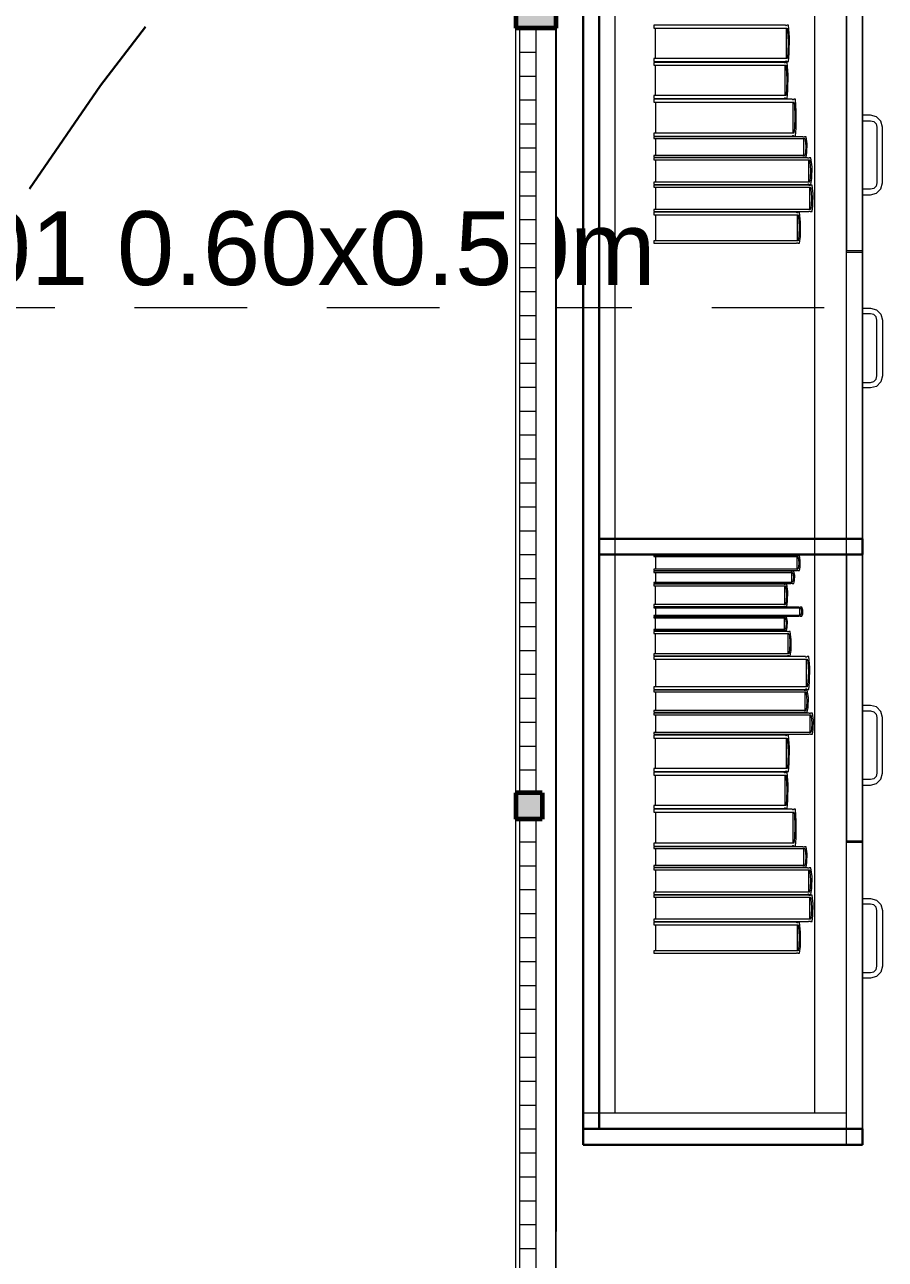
# Model space of a CAD drawing. Header units: inches. Extents: x -19 to 5698, y -728 to 92.
# Drawn here: x 302.379 to 303.458, y 15.707 to 17.254 of the extents above; entities that cross this region are included whole.
import ezdxf

# ---------------------------------------------------------------- set-up
doc = ezdxf.new("R2010")
doc.units = ezdxf.units.IN
doc.header["$MEASUREMENT"] = 0
doc.set_wipeout_variables(frame=1)
for name, pattern in [('HIDDEN', [0.375, 0.25, -0.125]), ('Hidden Line', [0.195611, 0.141111, -0.0545]), ('Wipeout_Contour', [1, 0, -1])]:
    doc.linetypes.add(name, pattern=pattern)
doc.layers.add('00 conduct tomacorr', color=120, linetype='HIDDEN', lineweight=30)
for name, color, linetype in [('02 _ ARQ _ ZON _ Espacio.3D', 7, 'Continuous'), ('08 _ STR _ EXT _ 09 Vigas', 251, 'Continuous'), ('Acabado - Muros', 7, 'Continuous'), ('Interior - Mobiliario', 7, 'Continuous'), ('Notas - Etiquetas', 7, 'Continuous')]:
    doc.layers.add(name, color=color, linetype=linetype)
doc.styles.add('Estilo_Generado_4', font='swisse.ttf')
pattern_1 = [(0, (277.50006, 1e-08), (0, 0.03), [])]

msp = doc.modelspace()

# ---------------------------------------------------------------- linework, layer by layer
at = {"layer": '02 _ ARQ _ ZON _ Espacio.3D', "color": 254, "linetype": 'Continuous', "lineweight": 0, "flags": 128}
msp.add_lwpolyline([(285.82, 11.584, 1.006545), (290.9535, 6.4505), (297.3949, 6.4505), (297.3958, 7.7), (297.6258, 7.7), (297.6258, 6.4505), (302.4195, 6.4505), (302.4195, 7.7), (302.995, 7.7), (302.995, 17.35), (301.67, 17.35), (301.67, 16.9001), (301.07, 16.9), (301.07, 16.2999), (300.57, 16.2998), (300.5701, 17.35), (297.5201, 17.35), (297.5201, 26.5963), (285.82, 26.5963), (285.82, 22.7663), (287.07, 22.7663), (287.07, 22.4977), (285.82, 22.4977)], format="xyb", close=True, dxfattribs=at)
msp.add_lwpolyline([(308.07, 16.5), (307.57, 16.5), (307.57, 17.35), (303.045, 17.35), (303.044, 7.7), (306.9526, 7.7), (306.9514, 7.3505), (307.57, 7.3505), (307.57, 8.1), (308.07, 8.1)], dxfattribs=at)
at = {"layer": 'Interior - Mobiliario', "color": 175, "linetype": 'Continuous', "lineweight": 13}
for p, q in [((303.099, 17.33), (303.099, 15.87)), ((303.409, 15.87), (303.409, 17.33)), ((303.409, 17.33), (303.409, 16.971)), ((303.429, 17.33), (303.429, 16.971)), ((303.3324, 17.2539), (303.1676, 17.2539)), ((303.1676, 17.2539), (303.1676, 17.2502)), ((303.1676, 17.2502), (303.3344, 17.2502)), ((303.1693, 17.2502), (303.1693, 17.2118)), ((303.3325, 17.2537), (303.3324, 17.2539)), ((303.3327, 17.2534), (303.3325, 17.2537)), ((303.333, 17.2532), (303.3327, 17.2534)), ((303.3332, 17.2531), (303.333, 17.2532)), ((303.3335, 17.2531), (303.3332, 17.2531)), ((303.3337, 17.2532), (303.3335, 17.2531)), ((303.3336, 17.2118), (303.3336, 17.2502)), ((303.3339, 17.2534), (303.3337, 17.2532)), ((303.3342, 17.2536), (303.3339, 17.2534)), ((303.3343, 17.2539), (303.3342, 17.2536)), ((303.3361, 17.2539), (303.3343, 17.2539)), ((303.3344, 17.2502), (303.3349, 17.2468)), ((303.3349, 17.2468), (303.3356, 17.2327)), ((303.3373, 17.2386), (303.3361, 17.2539)), ((303.3356, 17.2327), (303.3352, 17.2187)), ((303.337, 17.2182), (303.3373, 17.2386)), ((303.3344, 17.2118), (303.1676, 17.2118)), ((303.1676, 17.2118), (303.1676, 17.2082)), ((303.3352, 17.2187), (303.3344, 17.2118)), ((303.3361, 17.2082), (303.337, 17.2182)), ((303.1676, 17.2082), (303.3324, 17.2082)), ((303.3309, 17.2072), (303.1676, 17.2072)), ((303.1676, 17.2072), (303.1676, 17.2035)), ((303.1676, 17.2035), (303.3329, 17.2035)), ((303.1693, 17.2035), (303.1693, 17.1655)), ((303.331, 17.207), (303.3309, 17.2072)), ((303.3312, 17.2067), (303.331, 17.207)), ((303.3314, 17.2065), (303.3312, 17.2067)), ((303.3317, 17.2064), (303.3314, 17.2065)), ((303.3319, 17.2064), (303.3317, 17.2064)), ((303.3322, 17.2065), (303.3319, 17.2064)), ((303.3321, 17.1655), (303.3321, 17.2035)), ((303.3324, 17.2067), (303.3322, 17.2065)), ((303.3324, 17.2082), (303.3326, 17.2084)), ((303.3326, 17.2069), (303.3324, 17.2067)), ((303.3326, 17.2084), (303.3328, 17.2087)), ((303.3327, 17.2072), (303.3326, 17.2069)), ((303.3346, 17.2072), (303.3327, 17.2072)), ((303.3328, 17.2087), (303.333, 17.2088)), ((303.3329, 17.2035), (303.3334, 17.2001)), ((303.333, 17.2088), (303.3333, 17.2089)), ((303.3333, 17.2089), (303.3335, 17.2089)), ((303.3334, 17.2001), (303.3341, 17.1862)), ((303.3335, 17.2089), (303.3338, 17.2088)), ((303.3338, 17.2088), (303.334, 17.2086)), ((303.334, 17.2086), (303.3342, 17.2083)), ((303.3342, 17.2083), (303.3343, 17.2082)), ((303.3343, 17.2082), (303.3361, 17.2082)), ((303.3357, 17.1921), (303.3346, 17.2072)), ((303.3341, 17.1862), (303.3337, 17.1723)), ((303.3355, 17.1718), (303.3357, 17.1921)), ((303.3329, 17.1655), (303.1676, 17.1655)), ((303.1676, 17.1655), (303.1676, 17.1619)), ((303.3337, 17.1723), (303.3329, 17.1655)), ((303.3346, 17.1619), (303.3355, 17.1718)), ((303.1676, 17.1619), (303.3309, 17.1619)), ((303.3409, 17.1609), (303.1676, 17.1609)), ((303.1676, 17.1609), (303.1676, 17.1572)), ((303.1676, 17.1572), (303.3431, 17.1572)), ((303.1694, 17.1572), (303.1694, 17.1183)), ((303.3309, 17.1619), (303.331, 17.1621)), ((303.331, 17.1621), (303.3312, 17.1624)), ((303.3312, 17.1624), (303.3315, 17.1626)), ((303.3315, 17.1626), (303.3317, 17.1626)), ((303.3317, 17.1626), (303.332, 17.1626)), ((303.332, 17.1626), (303.3322, 17.1625)), ((303.3322, 17.1625), (303.3324, 17.1623)), ((303.3324, 17.1623), (303.3327, 17.1621)), ((303.3327, 17.1621), (303.3327, 17.1619)), ((303.3327, 17.1619), (303.3346, 17.1619)), ((303.341, 17.1607), (303.3409, 17.1609)), ((303.3413, 17.1604), (303.341, 17.1607)), ((303.3415, 17.1602), (303.3413, 17.1604)), ((303.3418, 17.1601), (303.3415, 17.1602)), ((303.342, 17.1601), (303.3418, 17.1601)), ((303.3423, 17.1602), (303.342, 17.1601)), ((303.3422, 17.1183), (303.3422, 17.1572)), ((303.3425, 17.1604), (303.3423, 17.1602)), ((303.3428, 17.1606), (303.3425, 17.1604)), ((303.3429, 17.1609), (303.3428, 17.1606)), ((303.3448, 17.1609), (303.3429, 17.1609)), ((303.3431, 17.1572), (303.3436, 17.1537)), ((303.3436, 17.1537), (303.3443, 17.1395)), ((303.346, 17.1454), (303.3448, 17.1609)), ((303.3443, 17.1395), (303.3439, 17.1252)), ((303.3458, 17.1247), (303.346, 17.1454)), ((303.439, 17.141), (303.429, 17.141)), ((303.429, 17.141), (303.429, 17.134)), ((303.4465, 17.139), (303.439, 17.141)), ((303.452, 17.1335), (303.4465, 17.139)), ((303.3439, 17.1252), (303.3431, 17.1183)), ((303.3448, 17.1146), (303.3458, 17.1247)), ((303.429, 17.134), (303.439, 17.134)), ((303.439, 17.134), (303.443, 17.1329)), ((303.443, 17.1329), (303.4459, 17.13)), ((303.4459, 17.13), (303.447, 17.126)), ((303.447, 17.126), (303.447, 17.056)), ((303.454, 17.126), (303.452, 17.1335)), ((303.454, 17.056), (303.454, 17.126)), ((303.3431, 17.1183), (303.1676, 17.1183)), ((303.1676, 17.1183), (303.1676, 17.1146)), ((303.1676, 17.1146), (303.3409, 17.1146)), ((303.3542, 17.1136), (303.1676, 17.1136)), ((303.1676, 17.1136), (303.1676, 17.1116)), ((303.1676, 17.1116), (303.3565, 17.1116)), ((303.1695, 17.1116), (303.1695, 17.0905)), ((303.3409, 17.1146), (303.3411, 17.1148)), ((303.3411, 17.1148), (303.3413, 17.1151)), ((303.3413, 17.1151), (303.3416, 17.1153)), ((303.3416, 17.1153), (303.3418, 17.1153)), ((303.3418, 17.1153), (303.3421, 17.1153)), ((303.3421, 17.1153), (303.3423, 17.1152)), ((303.3423, 17.1152), (303.3426, 17.115)), ((303.3426, 17.115), (303.3428, 17.1148)), ((303.3428, 17.1148), (303.3429, 17.1146)), ((303.3429, 17.1146), (303.3448, 17.1146)), ((303.3543, 17.1135), (303.3542, 17.1136)), ((303.3546, 17.1133), (303.3543, 17.1135)), ((303.3548, 17.1132), (303.3546, 17.1133)), ((303.3551, 17.1132), (303.3548, 17.1132)), ((303.3554, 17.1132), (303.3551, 17.1132)), ((303.3557, 17.1132), (303.3554, 17.1132)), ((303.3555, 17.0905), (303.3555, 17.1116)), ((303.3559, 17.1133), (303.3557, 17.1132)), ((303.3562, 17.1134), (303.3559, 17.1133)), ((303.3563, 17.1136), (303.3562, 17.1134)), ((303.3584, 17.1136), (303.3563, 17.1136)), ((303.3565, 17.1116), (303.3571, 17.1097)), ((303.3571, 17.1097), (303.3578, 17.102)), ((303.3597, 17.1052), (303.3584, 17.1136)), ((303.3594, 17.094), (303.3597, 17.1052)), ((303.3565, 17.0905), (303.1676, 17.0905)), ((303.1676, 17.0905), (303.1676, 17.0885)), ((303.1676, 17.0885), (303.3542, 17.0885)), ((303.3542, 17.0885), (303.3544, 17.0886)), ((303.3544, 17.0886), (303.3546, 17.0888)), ((303.3546, 17.0888), (303.3549, 17.0889)), ((303.3549, 17.0889), (303.3552, 17.0889)), ((303.3552, 17.0889), (303.3554, 17.0889)), ((303.3554, 17.0889), (303.3557, 17.0889)), ((303.3557, 17.0889), (303.356, 17.0888)), ((303.356, 17.0888), (303.3562, 17.0886)), ((303.3562, 17.0886), (303.3563, 17.0885)), ((303.3563, 17.0885), (303.3584, 17.0885)), ((303.3574, 17.0943), (303.3565, 17.0905)), ((303.3578, 17.102), (303.3574, 17.0943)), ((303.3584, 17.0885), (303.3594, 17.094)), ((303.3601, 17.0875), (303.1676, 17.0875)), ((303.1676, 17.0875), (303.1676, 17.0848)), ((303.1676, 17.0848), (303.3625, 17.0848)), ((303.1696, 17.0848), (303.1696, 17.0568)), ((303.3602, 17.0874), (303.3601, 17.0875)), ((303.3605, 17.0872), (303.3602, 17.0874)), ((303.3607, 17.087), (303.3605, 17.0872)), ((303.361, 17.087), (303.3607, 17.087)), ((303.3613, 17.087), (303.361, 17.087)), ((303.3616, 17.087), (303.3613, 17.087)), ((303.3615, 17.0568), (303.3615, 17.0848)), ((303.3619, 17.0871), (303.3616, 17.087)), ((303.3621, 17.0873), (303.3619, 17.0871)), ((303.3623, 17.0875), (303.3621, 17.0873)), ((303.3644, 17.0875), (303.3623, 17.0875)), ((303.3625, 17.0848), (303.3631, 17.0823)), ((303.3631, 17.0823), (303.3639, 17.0721)), ((303.3658, 17.0764), (303.3644, 17.0875)), ((303.3655, 17.0614), (303.3658, 17.0764)), ((303.3634, 17.0618), (303.3625, 17.0568)), ((303.3639, 17.0721), (303.3634, 17.0618)), ((303.3644, 17.0541), (303.3655, 17.0614)), ((303.3625, 17.0568), (303.1676, 17.0568)), ((303.1676, 17.0568), (303.1676, 17.0541)), ((303.1676, 17.0541), (303.3601, 17.0541)), ((303.3614, 17.0531), (303.1676, 17.0531)), ((303.1676, 17.0531), (303.1676, 17.0505)), ((303.1676, 17.0505), (303.3638, 17.0505)), ((303.1696, 17.0505), (303.1696, 17.0229)), ((303.3601, 17.0541), (303.3603, 17.0543)), ((303.3603, 17.0543), (303.3605, 17.0545)), ((303.3605, 17.0545), (303.3608, 17.0546)), ((303.3608, 17.0546), (303.3611, 17.0547)), ((303.3611, 17.0547), (303.3614, 17.0547)), ((303.3614, 17.0547), (303.3617, 17.0546)), ((303.3615, 17.053), (303.3614, 17.0531)), ((303.3618, 17.0528), (303.3615, 17.053)), ((303.3617, 17.0546), (303.3619, 17.0544)), ((303.362, 17.0527), (303.3618, 17.0528)), ((303.3619, 17.0544), (303.3622, 17.0542)), ((303.3623, 17.0526), (303.362, 17.0527)), ((303.3622, 17.0542), (303.3623, 17.0541)), ((303.3623, 17.0541), (303.3644, 17.0541)), ((303.3626, 17.0526), (303.3623, 17.0526)), ((303.3629, 17.0526), (303.3626, 17.0526)), ((303.3628, 17.0229), (303.3628, 17.0505)), ((303.3632, 17.0528), (303.3629, 17.0526)), ((303.3634, 17.0529), (303.3632, 17.0528)), ((303.3636, 17.0531), (303.3634, 17.0529)), ((303.3657, 17.0531), (303.3636, 17.0531)), ((303.3638, 17.0505), (303.3644, 17.048)), ((303.3644, 17.048), (303.3652, 17.0379)), ((303.3671, 17.0422), (303.3657, 17.0531)), ((303.3668, 17.0275), (303.3671, 17.0422)), ((303.429, 17.048), (303.429, 17.041)), ((303.439, 17.048), (303.429, 17.048)), ((303.443, 17.0491), (303.439, 17.048)), ((303.439, 17.041), (303.4465, 17.043)), ((303.4459, 17.052), (303.443, 17.0491)), ((303.447, 17.056), (303.4459, 17.052)), ((303.4465, 17.043), (303.452, 17.0485)), ((303.452, 17.0485), (303.454, 17.056)), ((303.3647, 17.0278), (303.3638, 17.0229)), ((303.3652, 17.0379), (303.3647, 17.0278)), ((303.3657, 17.0202), (303.3668, 17.0275)), ((303.429, 17.041), (303.439, 17.041)), ((303.3638, 17.0229), (303.1676, 17.0229)), ((303.1676, 17.0229), (303.1676, 17.0202)), ((303.1676, 17.0202), (303.3614, 17.0202)), ((303.3462, 17.0192), (303.1676, 17.0192)), ((303.1676, 17.0192), (303.1676, 17.0161)), ((303.1676, 17.0161), (303.3483, 17.0161)), ((303.1695, 17.0161), (303.1695, 16.9835)), ((303.3463, 17.0191), (303.3462, 17.0192)), ((303.3465, 17.0189), (303.3463, 17.0191)), ((303.3467, 17.0187), (303.3465, 17.0189)), ((303.347, 17.0186), (303.3467, 17.0187)), ((303.3473, 17.0186), (303.347, 17.0186)), ((303.3475, 17.0187), (303.3473, 17.0186)), ((303.3474, 16.9835), (303.3474, 17.0161)), ((303.3478, 17.0188), (303.3475, 17.0187)), ((303.348, 17.019), (303.3478, 17.0188)), ((303.3482, 17.0192), (303.348, 17.019)), ((303.3502, 17.0192), (303.3482, 17.0192)), ((303.3483, 17.0161), (303.3489, 17.0132)), ((303.3489, 17.0132), (303.3496, 17.0013)), ((303.3514, 17.0063), (303.3502, 17.0192)), ((303.3614, 17.0202), (303.3616, 17.0204)), ((303.3616, 17.0204), (303.3618, 17.0206)), ((303.3618, 17.0206), (303.3621, 17.0207)), ((303.3621, 17.0207), (303.3624, 17.0208)), ((303.3624, 17.0208), (303.3627, 17.0208)), ((303.3627, 17.0208), (303.363, 17.0207)), ((303.363, 17.0207), (303.3632, 17.0206)), ((303.3632, 17.0206), (303.3635, 17.0204)), ((303.3635, 17.0204), (303.3636, 17.0202)), ((303.3636, 17.0202), (303.3657, 17.0202)), ((303.3496, 17.0013), (303.3492, 16.9893)), ((303.3512, 16.9889), (303.3514, 17.0063)), ((303.3483, 16.9835), (303.1676, 16.9835)), ((303.1676, 16.9835), (303.1676, 16.9804)), ((303.1676, 16.9804), (303.3462, 16.9804)), ((303.3462, 16.9804), (303.3463, 16.9806)), ((303.3463, 16.9806), (303.3465, 16.9808)), ((303.3465, 16.9808), (303.3468, 16.981)), ((303.3468, 16.981), (303.3471, 16.981)), ((303.3471, 16.981), (303.3473, 16.981)), ((303.3473, 16.981), (303.3476, 16.9809)), ((303.3476, 16.9809), (303.3479, 16.9808)), ((303.3479, 16.9808), (303.3481, 16.9805)), ((303.3481, 16.9805), (303.3482, 16.9804)), ((303.3482, 16.9804), (303.3502, 16.9804)), ((303.3492, 16.9893), (303.3483, 16.9835)), ((303.3502, 16.9804), (303.3512, 16.9889)), ((303.429, 16.971), (303.409, 16.971)), ((303.429, 16.969), (303.409, 16.969)), ((303.429, 16.899), (303.439, 16.899)), ((303.429, 16.892), (303.429, 16.899)), ((303.439, 16.892), (303.429, 16.892)), ((303.439, 16.899), (303.4465, 16.897)), ((303.443, 16.8909), (303.439, 16.892)), ((303.4459, 16.888), (303.443, 16.8909)), ((303.447, 16.884), (303.4459, 16.888)), ((303.4465, 16.897), (303.452, 16.8915)), ((303.452, 16.8915), (303.454, 16.884)), ((303.447, 16.814), (303.447, 16.884)), ((303.454, 16.884), (303.454, 16.814)), ((303.443, 16.8071), (303.4459, 16.81)), ((303.4459, 16.81), (303.447, 16.814)), ((303.454, 16.814), (303.452, 16.8065)), ((303.429, 16.806), (303.439, 16.806)), ((303.429, 16.799), (303.429, 16.806)), ((303.439, 16.799), (303.429, 16.799)), ((303.439, 16.806), (303.443, 16.8071)), ((303.4465, 16.801), (303.439, 16.799)), ((303.452, 16.8065), (303.4465, 16.801)), ((303.3493, 16.5802), (303.3488, 16.5744)), ((303.348, 16.5716), (303.1676, 16.5716)), ((303.1676, 16.5716), (303.1676, 16.5701)), ((303.1676, 16.5701), (303.3458, 16.5701)), ((303.339, 16.5691), (303.1676, 16.5691)), ((303.1676, 16.5691), (303.1676, 16.5678)), ((303.1676, 16.5678), (303.341, 16.5678)), ((303.1694, 16.5678), (303.1694, 16.5551)), ((303.3391, 16.569), (303.339, 16.5691)), ((303.3393, 16.5689), (303.3391, 16.569)), ((303.3395, 16.5688), (303.3393, 16.5689)), ((303.3398, 16.5688), (303.3395, 16.5688)), ((303.34, 16.5688), (303.3398, 16.5688)), ((303.3403, 16.5688), (303.34, 16.5688)), ((303.3402, 16.5551), (303.3402, 16.5678)), ((303.3405, 16.5689), (303.3403, 16.5688)), ((303.3408, 16.569), (303.3405, 16.5689)), ((303.3409, 16.5691), (303.3408, 16.569)), ((303.3428, 16.5691), (303.3409, 16.5691)), ((303.341, 16.5678), (303.3416, 16.5667)), ((303.3416, 16.5667), (303.3423, 16.5621)), ((303.3423, 16.5621), (303.3419, 16.5574)), ((303.344, 16.564), (303.3428, 16.5691)), ((303.3438, 16.5572), (303.344, 16.564)), ((303.3458, 16.5701), (303.346, 16.5702)), ((303.346, 16.5702), (303.3462, 16.5703)), ((303.3462, 16.5703), (303.3465, 16.5703)), ((303.3465, 16.5703), (303.3467, 16.5704)), ((303.3467, 16.5704), (303.347, 16.5704)), ((303.347, 16.5704), (303.3473, 16.5703)), ((303.3473, 16.5703), (303.3475, 16.5702)), ((303.3475, 16.5702), (303.3477, 16.5701)), ((303.3477, 16.5701), (303.3478, 16.5701)), ((303.3478, 16.5701), (303.3498, 16.5701)), ((303.3488, 16.5744), (303.348, 16.5716)), ((303.3498, 16.5701), (303.3508, 16.5742)), ((303.341, 16.5551), (303.1676, 16.5551)), ((303.1676, 16.5551), (303.1676, 16.5539)), ((303.1676, 16.5539), (303.339, 16.5539)), ((303.3305, 16.5529), (303.1676, 16.5529)), ((303.1676, 16.5529), (303.1676, 16.5507)), ((303.1676, 16.5507), (303.3325, 16.5507)), ((303.1693, 16.5507), (303.1693, 16.5273)), ((303.3306, 16.5528), (303.3305, 16.5529)), ((303.3308, 16.5526), (303.3306, 16.5528)), ((303.331, 16.5525), (303.3308, 16.5526)), ((303.3312, 16.5525), (303.331, 16.5525)), ((303.3315, 16.5525), (303.3312, 16.5525)), ((303.3317, 16.5525), (303.3315, 16.5525)), ((303.3316, 16.5273), (303.3316, 16.5507)), ((303.332, 16.5526), (303.3317, 16.5525)), ((303.3322, 16.5528), (303.332, 16.5526)), ((303.3323, 16.5529), (303.3322, 16.5528)), ((303.3341, 16.5529), (303.3323, 16.5529)), ((303.3325, 16.5507), (303.3329, 16.5486)), ((303.3329, 16.5486), (303.3336, 16.54)), ((303.3352, 16.5436), (303.3341, 16.5529)), ((303.339, 16.5539), (303.3391, 16.554)), ((303.3391, 16.554), (303.3393, 16.5541)), ((303.3393, 16.5541), (303.3396, 16.5542)), ((303.3396, 16.5542), (303.3398, 16.5542)), ((303.3398, 16.5542), (303.3401, 16.5542)), ((303.3401, 16.5542), (303.3403, 16.5541)), ((303.3403, 16.5541), (303.3406, 16.5541)), ((303.3406, 16.5541), (303.3408, 16.554)), ((303.3408, 16.554), (303.3409, 16.5539)), ((303.3409, 16.5539), (303.3428, 16.5539)), ((303.3419, 16.5574), (303.341, 16.5551)), ((303.3428, 16.5539), (303.3438, 16.5572)), ((303.3332, 16.5315), (303.3325, 16.5273)), ((303.3336, 16.54), (303.3332, 16.5315)), ((303.3341, 16.525), (303.335, 16.5312)), ((303.335, 16.5312), (303.3352, 16.5436)), ((303.3325, 16.5273), (303.1676, 16.5273)), ((303.1676, 16.5273), (303.1676, 16.525)), ((303.1676, 16.525), (303.3305, 16.525)), ((303.349, 16.524), (303.1676, 16.524)), ((303.1676, 16.524), (303.1676, 16.5232)), ((303.1676, 16.5232), (303.3512, 16.5232)), ((303.1695, 16.5232), (303.1695, 16.5139)), ((303.3305, 16.525), (303.3306, 16.5252)), ((303.3306, 16.5252), (303.3308, 16.5254)), ((303.3308, 16.5254), (303.331, 16.5255)), ((303.331, 16.5255), (303.3313, 16.5255)), ((303.3313, 16.5255), (303.3315, 16.5255)), ((303.3315, 16.5255), (303.3318, 16.5254)), ((303.3318, 16.5254), (303.332, 16.5253)), ((303.332, 16.5253), (303.3322, 16.5252)), ((303.3322, 16.5252), (303.3323, 16.525)), ((303.3323, 16.525), (303.3341, 16.525)), ((303.3491, 16.524), (303.349, 16.524)), ((303.3493, 16.5239), (303.3491, 16.524)), ((303.3496, 16.5239), (303.3493, 16.5239)), ((303.3498, 16.5239), (303.3496, 16.5239)), ((303.3501, 16.5239), (303.3498, 16.5239)), ((303.3504, 16.5239), (303.3501, 16.5239)), ((303.3503, 16.5139), (303.3503, 16.5232)), ((303.3506, 16.5239), (303.3504, 16.5239)), ((303.3509, 16.524), (303.3506, 16.5239)), ((303.351, 16.524), (303.3509, 16.524)), ((303.353, 16.524), (303.351, 16.524)), ((303.3512, 16.5232), (303.3517, 16.5223)), ((303.352, 16.5156), (303.3512, 16.5139)), ((303.3517, 16.5223), (303.3525, 16.519)), ((303.3525, 16.519), (303.352, 16.5156)), ((303.3543, 16.5204), (303.353, 16.524)), ((303.353, 16.513), (303.3541, 16.5154)), ((303.3541, 16.5154), (303.3543, 16.5204)), ((303.3512, 16.5139), (303.1676, 16.5139)), ((303.1676, 16.5139), (303.1676, 16.513)), ((303.1676, 16.513), (303.349, 16.513)), ((303.33, 16.512), (303.1676, 16.512)), ((303.1676, 16.512), (303.1676, 16.5106)), ((303.1676, 16.5106), (303.332, 16.5106)), ((303.1693, 16.5106), (303.1693, 16.4961)), ((303.3301, 16.512), (303.33, 16.512)), ((303.3303, 16.5119), (303.3301, 16.512)), ((303.3305, 16.5118), (303.3303, 16.5119)), ((303.3308, 16.5117), (303.3305, 16.5118)), ((303.331, 16.5117), (303.3308, 16.5117)), ((303.3313, 16.5118), (303.331, 16.5117)), ((303.3312, 16.4961), (303.3312, 16.5106)), ((303.3315, 16.5118), (303.3313, 16.5118)), ((303.3317, 16.5119), (303.3315, 16.5118)), ((303.3319, 16.512), (303.3317, 16.5119)), ((303.3337, 16.512), (303.3319, 16.512)), ((303.332, 16.5106), (303.3325, 16.5093)), ((303.3325, 16.5093), (303.3332, 16.504)), ((303.3332, 16.504), (303.3328, 16.4987)), ((303.3348, 16.5062), (303.3337, 16.512)), ((303.3346, 16.4985), (303.3348, 16.5062)), ((303.349, 16.513), (303.3491, 16.5131)), ((303.3491, 16.5131), (303.3494, 16.5132)), ((303.3494, 16.5132), (303.3496, 16.5132)), ((303.3496, 16.5132), (303.3499, 16.5132)), ((303.3499, 16.5132), (303.3502, 16.5132)), ((303.3502, 16.5132), (303.3504, 16.5132)), ((303.3504, 16.5132), (303.3507, 16.5131)), ((303.3507, 16.5131), (303.3509, 16.5131)), ((303.3509, 16.5131), (303.351, 16.513)), ((303.351, 16.513), (303.353, 16.513)), ((303.332, 16.4961), (303.1676, 16.4961)), ((303.1676, 16.4961), (303.1676, 16.4947)), ((303.1676, 16.4947), (303.33, 16.4947)), ((303.3348, 16.4937), (303.1676, 16.4937)), ((303.1676, 16.4937), (303.1676, 16.4912)), ((303.1676, 16.4912), (303.3368, 16.4912)), ((303.1693, 16.4912), (303.1693, 16.4656)), ((303.33, 16.4947), (303.3301, 16.4948)), ((303.3301, 16.4948), (303.3304, 16.4949)), ((303.3304, 16.4949), (303.3306, 16.4949)), ((303.3306, 16.4949), (303.3308, 16.495)), ((303.3308, 16.495), (303.3311, 16.495)), ((303.3311, 16.495), (303.3313, 16.4949)), ((303.3313, 16.4949), (303.3315, 16.4948)), ((303.3315, 16.4948), (303.3318, 16.4947)), ((303.3318, 16.4947), (303.3319, 16.4947)), ((303.3319, 16.4947), (303.3337, 16.4947)), ((303.3328, 16.4987), (303.332, 16.4961)), ((303.3337, 16.4947), (303.3346, 16.4985)), ((303.3349, 16.4936), (303.3348, 16.4937)), ((303.3351, 16.4934), (303.3349, 16.4936)), ((303.3353, 16.4932), (303.3351, 16.4934)), ((303.3356, 16.4932), (303.3353, 16.4932)), ((303.3358, 16.4932), (303.3356, 16.4932)), ((303.3361, 16.4932), (303.3358, 16.4932)), ((303.336, 16.4656), (303.336, 16.4912)), ((303.3363, 16.4933), (303.3361, 16.4932)), ((303.3365, 16.4935), (303.3363, 16.4933)), ((303.3367, 16.4937), (303.3365, 16.4935)), ((303.3385, 16.4937), (303.3367, 16.4937)), ((303.3368, 16.4912), (303.3373, 16.4889)), ((303.3373, 16.4889), (303.338, 16.4796)), ((303.3397, 16.4835), (303.3385, 16.4937)), ((303.3376, 16.4702), (303.3368, 16.4656)), ((303.338, 16.4796), (303.3376, 16.4702)), ((303.3385, 16.4632), (303.3395, 16.4699)), ((303.3395, 16.4699), (303.3397, 16.4835)), ((303.3368, 16.4656), (303.1676, 16.4656)), ((303.1676, 16.4656), (303.1676, 16.4632)), ((303.1676, 16.4632), (303.3348, 16.4632)), ((303.3574, 16.4622), (303.1676, 16.4622)), ((303.1676, 16.4622), (303.1676, 16.4589)), ((303.1676, 16.4589), (303.3597, 16.4589)), ((303.1696, 16.4589), (303.1696, 16.4243)), ((303.3348, 16.4632), (303.3349, 16.4633)), ((303.3349, 16.4633), (303.3351, 16.4635)), ((303.3351, 16.4635), (303.3354, 16.4636)), ((303.3354, 16.4636), (303.3356, 16.4637)), ((303.3356, 16.4637), (303.3359, 16.4637)), ((303.3359, 16.4637), (303.3361, 16.4636)), ((303.3361, 16.4636), (303.3364, 16.4635)), ((303.3364, 16.4635), (303.3366, 16.4633)), ((303.3366, 16.4633), (303.3367, 16.4632)), ((303.3367, 16.4632), (303.3385, 16.4632)), ((303.3575, 16.462), (303.3574, 16.4622)), ((303.3577, 16.4618), (303.3575, 16.462)), ((303.358, 16.4616), (303.3577, 16.4618)), ((303.3583, 16.4615), (303.358, 16.4616)), ((303.3586, 16.4615), (303.3583, 16.4615)), ((303.3588, 16.4616), (303.3586, 16.4615)), ((303.3587, 16.4243), (303.3587, 16.4589)), ((303.3591, 16.4617), (303.3588, 16.4616)), ((303.3594, 16.4619), (303.3591, 16.4617)), ((303.3595, 16.4622), (303.3594, 16.4619)), ((303.3616, 16.4622), (303.3595, 16.4622)), ((303.3597, 16.4589), (303.3603, 16.4558)), ((303.3603, 16.4558), (303.3611, 16.4431)), ((303.3629, 16.4484), (303.3616, 16.4622)), ((303.3611, 16.4431), (303.3606, 16.4305)), ((303.3627, 16.4301), (303.3629, 16.4484)), ((303.3597, 16.4243), (303.1676, 16.4243)), ((303.1676, 16.4243), (303.1676, 16.421)), ((303.3606, 16.4305), (303.3597, 16.4243)), ((303.3616, 16.421), (303.3627, 16.4301)), ((303.1676, 16.421), (303.3574, 16.421)), ((303.3556, 16.42), (303.1676, 16.42)), ((303.1676, 16.42), (303.1676, 16.4178)), ((303.1676, 16.4178), (303.3579, 16.4178)), ((303.1696, 16.4178), (303.1696, 16.3946)), ((303.3557, 16.4199), (303.3556, 16.42)), ((303.3559, 16.4198), (303.3557, 16.4199)), ((303.3562, 16.4196), (303.3559, 16.4198)), ((303.3565, 16.4196), (303.3562, 16.4196)), ((303.3568, 16.4196), (303.3565, 16.4196)), ((303.357, 16.4196), (303.3568, 16.4196)), ((303.3569, 16.3946), (303.3569, 16.4178)), ((303.3573, 16.4197), (303.357, 16.4196)), ((303.3575, 16.4199), (303.3573, 16.4197)), ((303.3574, 16.421), (303.3575, 16.4212)), ((303.3575, 16.4212), (303.3578, 16.4215)), ((303.3577, 16.42), (303.3575, 16.4199)), ((303.3598, 16.42), (303.3577, 16.42)), ((303.3578, 16.4215), (303.3581, 16.4216)), ((303.3579, 16.4178), (303.3584, 16.4157)), ((303.3581, 16.4216), (303.3583, 16.4217)), ((303.3583, 16.4217), (303.3586, 16.4217)), ((303.3584, 16.4157), (303.3592, 16.4072)), ((303.3586, 16.4217), (303.3589, 16.4216)), ((303.3592, 16.4072), (303.3588, 16.3987)), ((303.3589, 16.4216), (303.3592, 16.4214)), ((303.3592, 16.4214), (303.3594, 16.4212)), ((303.3594, 16.4212), (303.3595, 16.421)), ((303.3595, 16.421), (303.3616, 16.421)), ((303.3611, 16.4108), (303.3598, 16.42)), ((303.3608, 16.3984), (303.3611, 16.4108)), ((303.3579, 16.3946), (303.1676, 16.3946)), ((303.1676, 16.3946), (303.1676, 16.3924)), ((303.1676, 16.3924), (303.3556, 16.3924)), ((303.3556, 16.3924), (303.3557, 16.3925)), ((303.3557, 16.3925), (303.356, 16.3927)), ((303.356, 16.3927), (303.3563, 16.3928)), ((303.3563, 16.3928), (303.3565, 16.3928)), ((303.3565, 16.3928), (303.3568, 16.3928)), ((303.3568, 16.3928), (303.3571, 16.3928)), ((303.3571, 16.3928), (303.3574, 16.3926)), ((303.3574, 16.3926), (303.3576, 16.3925)), ((303.3576, 16.3925), (303.3577, 16.3924)), ((303.3577, 16.3924), (303.3598, 16.3924)), ((303.3588, 16.3987), (303.3579, 16.3946)), ((303.3598, 16.3924), (303.3608, 16.3984)), ((303.439, 16.401), (303.429, 16.401)), ((303.429, 16.401), (303.429, 16.394)), ((303.429, 16.394), (303.439, 16.394)), ((303.4465, 16.399), (303.439, 16.401)), ((303.439, 16.394), (303.443, 16.3929)), ((303.443, 16.3929), (303.4459, 16.39)), ((303.452, 16.3935), (303.4465, 16.399)), ((303.454, 16.386), (303.452, 16.3935)), ((303.3619, 16.3914), (303.1676, 16.3914)), ((303.1676, 16.3914), (303.1676, 16.3892)), ((303.1676, 16.3892), (303.3642, 16.3892)), ((303.1696, 16.3892), (303.1696, 16.3669)), ((303.362, 16.3913), (303.3619, 16.3914)), ((303.3622, 16.3911), (303.362, 16.3913)), ((303.3625, 16.391), (303.3622, 16.3911)), ((303.3628, 16.3909), (303.3625, 16.391)), ((303.3631, 16.3909), (303.3628, 16.3909)), ((303.3634, 16.391), (303.3631, 16.3909)), ((303.3632, 16.3669), (303.3632, 16.3892)), ((303.3636, 16.3911), (303.3634, 16.391)), ((303.3639, 16.3912), (303.3636, 16.3911)), ((303.3641, 16.3914), (303.3639, 16.3912)), ((303.3662, 16.3914), (303.3641, 16.3914)), ((303.3642, 16.3892), (303.3648, 16.3872)), ((303.3648, 16.3872), (303.3656, 16.3791)), ((303.3656, 16.3791), (303.3651, 16.3709)), ((303.3675, 16.3825), (303.3662, 16.3914)), ((303.3673, 16.3706), (303.3675, 16.3825)), ((303.4459, 16.39), (303.447, 16.386)), ((303.447, 16.386), (303.447, 16.316)), ((303.454, 16.316), (303.454, 16.386)), ((303.3642, 16.3669), (303.1676, 16.3669)), ((303.1676, 16.3669), (303.1676, 16.3648)), ((303.1676, 16.3648), (303.3619, 16.3648)), ((303.3324, 16.3638), (303.1676, 16.3638)), ((303.1676, 16.3638), (303.1676, 16.3601)), ((303.3325, 16.3636), (303.3324, 16.3638)), ((303.3327, 16.3633), (303.3325, 16.3636)), ((303.333, 16.3631), (303.3327, 16.3633)), ((303.3332, 16.363), (303.333, 16.3631)), ((303.3335, 16.363), (303.3332, 16.363)), ((303.3337, 16.3631), (303.3335, 16.363)), ((303.3339, 16.3633), (303.3337, 16.3631)), ((303.3342, 16.3635), (303.3339, 16.3633)), ((303.3343, 16.3638), (303.3342, 16.3635)), ((303.3361, 16.3638), (303.3343, 16.3638)), ((303.3373, 16.3485), (303.3361, 16.3638)), ((303.3619, 16.3648), (303.362, 16.3649)), ((303.362, 16.3649), (303.3623, 16.3651)), ((303.3623, 16.3651), (303.3625, 16.3652)), ((303.3625, 16.3652), (303.3628, 16.3652)), ((303.3628, 16.3652), (303.3631, 16.3652)), ((303.3631, 16.3652), (303.3634, 16.3652)), ((303.3634, 16.3652), (303.3637, 16.3651)), ((303.3637, 16.3651), (303.3639, 16.3649)), ((303.3639, 16.3649), (303.3641, 16.3648)), ((303.3641, 16.3648), (303.3662, 16.3648)), ((303.3651, 16.3709), (303.3642, 16.3669)), ((303.3662, 16.3648), (303.3673, 16.3706)), ((303.1676, 16.3601), (303.3344, 16.3601)), ((303.1693, 16.3601), (303.1693, 16.3217)), ((303.3336, 16.3217), (303.3336, 16.3601)), ((303.3344, 16.3601), (303.3349, 16.3567)), ((303.3349, 16.3567), (303.3356, 16.3426)), ((303.337, 16.3281), (303.3373, 16.3485)), ((303.3356, 16.3426), (303.3352, 16.3286)), ((303.3344, 16.3217), (303.1676, 16.3217)), ((303.1676, 16.3217), (303.1676, 16.3181)), ((303.1676, 16.3181), (303.3324, 16.3181)), ((303.3309, 16.3171), (303.1676, 16.3171)), ((303.1676, 16.3171), (303.1676, 16.3134)), ((303.331, 16.3169), (303.3309, 16.3171)), ((303.3312, 16.3166), (303.331, 16.3169)), ((303.3314, 16.3164), (303.3312, 16.3166)), ((303.3317, 16.3163), (303.3314, 16.3164)), ((303.3319, 16.3163), (303.3317, 16.3163)), ((303.3322, 16.3164), (303.3319, 16.3163)), ((303.3324, 16.3166), (303.3322, 16.3164)), ((303.3324, 16.3181), (303.3326, 16.3183)), ((303.3326, 16.3168), (303.3324, 16.3166)), ((303.3326, 16.3183), (303.3328, 16.3186)), ((303.3327, 16.3171), (303.3326, 16.3168)), ((303.3346, 16.3171), (303.3327, 16.3171)), ((303.3328, 16.3186), (303.333, 16.3187)), ((303.333, 16.3187), (303.3333, 16.3188)), ((303.3333, 16.3188), (303.3335, 16.3188)), ((303.3335, 16.3188), (303.3338, 16.3187)), ((303.3338, 16.3187), (303.334, 16.3185)), ((303.334, 16.3185), (303.3342, 16.3182)), ((303.3342, 16.3182), (303.3343, 16.3181)), ((303.3343, 16.3181), (303.3361, 16.3181)), ((303.3352, 16.3286), (303.3344, 16.3217)), ((303.3357, 16.302), (303.3346, 16.3171)), ((303.3361, 16.3181), (303.337, 16.3281)), ((303.447, 16.316), (303.4459, 16.312)), ((303.452, 16.3085), (303.454, 16.316)), ((303.1676, 16.3134), (303.3329, 16.3134)), ((303.1693, 16.3134), (303.1693, 16.2754)), ((303.3321, 16.2754), (303.3321, 16.3134)), ((303.3329, 16.3134), (303.3334, 16.31)), ((303.3334, 16.31), (303.3341, 16.2961)), ((303.3355, 16.2817), (303.3357, 16.302)), ((303.429, 16.308), (303.429, 16.301)), ((303.439, 16.308), (303.429, 16.308)), ((303.429, 16.301), (303.439, 16.301)), ((303.443, 16.3091), (303.439, 16.308)), ((303.439, 16.301), (303.4465, 16.303)), ((303.4459, 16.312), (303.443, 16.3091)), ((303.4465, 16.303), (303.452, 16.3085)), ((303.3341, 16.2961), (303.3337, 16.2822)), ((303.3329, 16.2754), (303.1676, 16.2754)), ((303.1676, 16.2754), (303.1676, 16.2718)), ((303.1676, 16.2718), (303.3309, 16.2718)), ((303.3409, 16.2708), (303.1676, 16.2708)), ((303.1676, 16.2708), (303.1676, 16.2671)), ((303.3309, 16.2718), (303.331, 16.272)), ((303.331, 16.272), (303.3312, 16.2723)), ((303.3312, 16.2723), (303.3315, 16.2725)), ((303.3315, 16.2725), (303.3317, 16.2725)), ((303.3317, 16.2725), (303.332, 16.2725)), ((303.332, 16.2725), (303.3322, 16.2724)), ((303.3322, 16.2724), (303.3324, 16.2722)), ((303.3324, 16.2722), (303.3327, 16.272)), ((303.3327, 16.272), (303.3327, 16.2718)), ((303.3327, 16.2718), (303.3346, 16.2718)), ((303.3337, 16.2822), (303.3329, 16.2754)), ((303.3346, 16.2718), (303.3355, 16.2817)), ((303.341, 16.2706), (303.3409, 16.2708)), ((303.3413, 16.2703), (303.341, 16.2706)), ((303.3415, 16.2701), (303.3413, 16.2703)), ((303.3418, 16.27), (303.3415, 16.2701)), ((303.342, 16.27), (303.3418, 16.27)), ((303.3423, 16.2701), (303.342, 16.27)), ((303.3425, 16.2703), (303.3423, 16.2701)), ((303.3428, 16.2705), (303.3425, 16.2703)), ((303.3429, 16.2708), (303.3428, 16.2705)), ((303.3448, 16.2708), (303.3429, 16.2708)), ((303.346, 16.2553), (303.3448, 16.2708)), ((303.1676, 16.2671), (303.3431, 16.2671)), ((303.1694, 16.2671), (303.1694, 16.2282)), ((303.3422, 16.2282), (303.3422, 16.2671)), ((303.3431, 16.2671), (303.3436, 16.2636)), ((303.3436, 16.2636), (303.3443, 16.2494)), ((303.3458, 16.2346), (303.346, 16.2553)), ((303.3443, 16.2494), (303.3439, 16.2351)), ((303.3431, 16.2282), (303.1676, 16.2282)), ((303.1676, 16.2282), (303.1676, 16.2245)), ((303.1676, 16.2245), (303.3409, 16.2245)), ((303.3542, 16.2235), (303.1676, 16.2235)), ((303.1676, 16.2235), (303.1676, 16.2215)), ((303.1676, 16.2215), (303.3565, 16.2215)), ((303.1695, 16.2215), (303.1695, 16.2004)), ((303.3409, 16.2245), (303.3411, 16.2247)), ((303.3411, 16.2247), (303.3413, 16.225)), ((303.3413, 16.225), (303.3416, 16.2252)), ((303.3416, 16.2252), (303.3418, 16.2252)), ((303.3418, 16.2252), (303.3421, 16.2252)), ((303.3421, 16.2252), (303.3423, 16.2251)), ((303.3423, 16.2251), (303.3426, 16.2249)), ((303.3426, 16.2249), (303.3428, 16.2246)), ((303.3428, 16.2246), (303.3429, 16.2245)), ((303.3429, 16.2245), (303.3448, 16.2245)), ((303.3439, 16.2351), (303.3431, 16.2282)), ((303.3448, 16.2245), (303.3458, 16.2346)), ((303.3543, 16.2234), (303.3542, 16.2235)), ((303.3546, 16.2232), (303.3543, 16.2234)), ((303.3548, 16.2231), (303.3546, 16.2232)), ((303.3551, 16.2231), (303.3548, 16.2231)), ((303.3554, 16.2231), (303.3551, 16.2231)), ((303.3557, 16.2231), (303.3554, 16.2231)), ((303.3555, 16.2004), (303.3555, 16.2215)), ((303.3559, 16.2232), (303.3557, 16.2231)), ((303.3562, 16.2233), (303.3559, 16.2232)), ((303.3563, 16.2235), (303.3562, 16.2233)), ((303.3584, 16.2235), (303.3563, 16.2235)), ((303.3565, 16.2215), (303.3571, 16.2196)), ((303.3597, 16.2151), (303.3584, 16.2235)), ((303.429, 16.231), (303.409, 16.231)), ((303.429, 16.229), (303.409, 16.229)), ((303.3571, 16.2196), (303.3578, 16.2119)), ((303.3578, 16.2119), (303.3574, 16.2042)), ((303.3594, 16.2039), (303.3597, 16.2151)), ((303.3565, 16.2004), (303.1676, 16.2004)), ((303.1676, 16.2004), (303.1676, 16.1984)), ((303.1676, 16.1984), (303.3542, 16.1984)), ((303.3601, 16.1974), (303.1676, 16.1974)), ((303.1676, 16.1974), (303.1676, 16.1947)), ((303.1676, 16.1947), (303.3625, 16.1947)), ((303.1696, 16.1947), (303.1696, 16.1667)), ((303.3542, 16.1984), (303.3544, 16.1985)), ((303.3544, 16.1985), (303.3546, 16.1987)), ((303.3546, 16.1987), (303.3549, 16.1988)), ((303.3549, 16.1988), (303.3552, 16.1988)), ((303.3552, 16.1988), (303.3554, 16.1988)), ((303.3554, 16.1988), (303.3557, 16.1988)), ((303.3557, 16.1988), (303.356, 16.1987)), ((303.356, 16.1987), (303.3562, 16.1985)), ((303.3562, 16.1985), (303.3563, 16.1984)), ((303.3563, 16.1984), (303.3584, 16.1984)), ((303.3574, 16.2042), (303.3565, 16.2004)), ((303.3584, 16.1984), (303.3594, 16.2039)), ((303.3602, 16.1973), (303.3601, 16.1974)), ((303.3605, 16.1971), (303.3602, 16.1973)), ((303.3607, 16.1969), (303.3605, 16.1971)), ((303.361, 16.1969), (303.3607, 16.1969)), ((303.3613, 16.1969), (303.361, 16.1969)), ((303.3616, 16.1969), (303.3613, 16.1969)), ((303.3615, 16.1667), (303.3615, 16.1947)), ((303.3619, 16.197), (303.3616, 16.1969)), ((303.3621, 16.1972), (303.3619, 16.197)), ((303.3623, 16.1974), (303.3621, 16.1972)), ((303.3644, 16.1974), (303.3623, 16.1974)), ((303.3625, 16.1947), (303.3631, 16.1922)), ((303.3631, 16.1922), (303.3639, 16.182)), ((303.3658, 16.1863), (303.3644, 16.1974)), ((303.3639, 16.182), (303.3634, 16.1717)), ((303.3655, 16.1713), (303.3658, 16.1863)), ((303.3625, 16.1667), (303.1676, 16.1667)), ((303.1676, 16.1667), (303.1676, 16.164)), ((303.1676, 16.164), (303.3601, 16.164)), ((303.3614, 16.163), (303.1676, 16.163)), ((303.1676, 16.163), (303.1676, 16.1604)), ((303.1676, 16.1604), (303.3638, 16.1604)), ((303.1696, 16.1604), (303.1696, 16.1328)), ((303.3601, 16.164), (303.3603, 16.1642)), ((303.3603, 16.1642), (303.3605, 16.1644)), ((303.3605, 16.1644), (303.3608, 16.1645)), ((303.3608, 16.1645), (303.3611, 16.1646)), ((303.3611, 16.1646), (303.3614, 16.1646)), ((303.3614, 16.1646), (303.3617, 16.1645)), ((303.3615, 16.1629), (303.3614, 16.163)), ((303.3618, 16.1627), (303.3615, 16.1629)), ((303.3617, 16.1645), (303.3619, 16.1643)), ((303.362, 16.1625), (303.3618, 16.1627)), ((303.3619, 16.1643), (303.3622, 16.1641)), ((303.3623, 16.1625), (303.362, 16.1625)), ((303.3622, 16.1641), (303.3623, 16.164)), ((303.3623, 16.164), (303.3644, 16.164)), ((303.3626, 16.1625), (303.3623, 16.1625)), ((303.3634, 16.1717), (303.3625, 16.1667)), ((303.3629, 16.1625), (303.3626, 16.1625)), ((303.3628, 16.1328), (303.3628, 16.1604)), ((303.3632, 16.1627), (303.3629, 16.1625)), ((303.3634, 16.1628), (303.3632, 16.1627)), ((303.3636, 16.163), (303.3634, 16.1628)), ((303.3657, 16.163), (303.3636, 16.163)), ((303.3638, 16.1604), (303.3644, 16.1579)), ((303.3644, 16.164), (303.3655, 16.1713)), ((303.3671, 16.1521), (303.3657, 16.163)), ((303.3644, 16.1579), (303.3652, 16.1478)), ((303.3652, 16.1478), (303.3647, 16.1377)), ((303.3668, 16.1374), (303.3671, 16.1521)), ((303.429, 16.159), (303.439, 16.159)), ((303.429, 16.152), (303.429, 16.159)), ((303.439, 16.152), (303.429, 16.152)), ((303.439, 16.159), (303.4465, 16.157)), ((303.443, 16.1509), (303.439, 16.152)), ((303.4459, 16.148), (303.443, 16.1509)), ((303.447, 16.144), (303.4459, 16.148)), ((303.4465, 16.157), (303.452, 16.1515)), ((303.447, 16.074), (303.447, 16.144)), ((303.452, 16.1515), (303.454, 16.144)), ((303.454, 16.144), (303.454, 16.074)), ((303.3638, 16.1328), (303.1676, 16.1328)), ((303.1676, 16.1328), (303.1676, 16.1301)), ((303.1676, 16.1301), (303.3614, 16.1301)), ((303.3462, 16.1291), (303.1676, 16.1291)), ((303.1676, 16.1291), (303.1676, 16.126)), ((303.3463, 16.129), (303.3462, 16.1291)), ((303.3465, 16.1288), (303.3463, 16.129)), ((303.3467, 16.1286), (303.3465, 16.1288)), ((303.347, 16.1285), (303.3467, 16.1286)), ((303.3473, 16.1285), (303.347, 16.1285)), ((303.3475, 16.1286), (303.3473, 16.1285)), ((303.3478, 16.1287), (303.3475, 16.1286)), ((303.348, 16.1289), (303.3478, 16.1287)), ((303.3482, 16.1291), (303.348, 16.1289)), ((303.3502, 16.1291), (303.3482, 16.1291)), ((303.3514, 16.1162), (303.3502, 16.1291)), ((303.3614, 16.1301), (303.3616, 16.1303)), ((303.3616, 16.1303), (303.3618, 16.1305)), ((303.3618, 16.1305), (303.3621, 16.1306)), ((303.3621, 16.1306), (303.3624, 16.1307)), ((303.3624, 16.1307), (303.3627, 16.1307)), ((303.3627, 16.1307), (303.363, 16.1306)), ((303.363, 16.1306), (303.3632, 16.1305)), ((303.3632, 16.1305), (303.3635, 16.1303)), ((303.3635, 16.1303), (303.3636, 16.1301)), ((303.3636, 16.1301), (303.3657, 16.1301)), ((303.3647, 16.1377), (303.3638, 16.1328)), ((303.3657, 16.1301), (303.3668, 16.1374)), ((303.1676, 16.126), (303.3483, 16.126)), ((303.1695, 16.126), (303.1695, 16.0934)), ((303.3474, 16.0934), (303.3474, 16.126)), ((303.3483, 16.126), (303.3489, 16.1231)), ((303.3489, 16.1231), (303.3496, 16.1112)), ((303.3512, 16.0988), (303.3514, 16.1162)), ((303.3492, 16.0992), (303.3483, 16.0934)), ((303.3496, 16.1112), (303.3492, 16.0992)), ((303.3502, 16.0903), (303.3512, 16.0988)), ((303.3483, 16.0934), (303.1676, 16.0934)), ((303.1676, 16.0934), (303.1676, 16.0903)), ((303.1676, 16.0903), (303.3462, 16.0903)), ((303.3462, 16.0903), (303.3463, 16.0905)), ((303.3463, 16.0905), (303.3465, 16.0907)), ((303.3465, 16.0907), (303.3468, 16.0909)), ((303.3468, 16.0909), (303.3471, 16.0909)), ((303.3471, 16.0909), (303.3473, 16.0909)), ((303.3473, 16.0909), (303.3476, 16.0908)), ((303.3476, 16.0908), (303.3479, 16.0907)), ((303.3479, 16.0907), (303.3481, 16.0904)), ((303.3481, 16.0904), (303.3482, 16.0903)), ((303.3482, 16.0903), (303.3502, 16.0903)), ((303.439, 16.066), (303.443, 16.0671)), ((303.443, 16.0671), (303.4459, 16.07)), ((303.4459, 16.07), (303.447, 16.074)), ((303.452, 16.0665), (303.4465, 16.061)), ((303.454, 16.074), (303.452, 16.0665)), ((303.429, 16.066), (303.439, 16.066)), ((303.429, 16.059), (303.429, 16.066)), ((303.439, 16.059), (303.429, 16.059)), ((303.4465, 16.061), (303.439, 16.059)), ((303.119, 15.89), (303.369, 15.89)), ((303.369, 15.89), (303.409, 15.89)), ((303.099, 15.87), (303.409, 15.87))]:
    msp.add_line(p, q, dxfattribs=at)

# ---------------------------------------------------------------- next in the draw order: wipeouts: each hides what was drawn before it
at = {"color": 254, "linetype": 'Wipeout_Contour', "lineweight": 0, "ltscale": 14626.1821}
msp.add_wipeout([(302.9947, 16.2584), (302.9947, 14.1249), (303.0447, 14.1249), (303.0447, 16.2749), (303.0277, 16.2749), (303.0277, 16.2584)], dxfattribs=at).dxf.layer = 'Acabado - Muros'
at = {"color": 254, "linetype": 'Wipeout_Contour', "lineweight": 0, "ltscale": 9751.990226}
msp.add_wipeout([(303.429, 16.59), (303.429, 16.61), (303.099, 16.61), (303.099, 16.59)], dxfattribs=at).dxf.layer = 'Interior - Mobiliario'

# ---------------------------------------------------------------- next in the draw order: linework, layer by layer
at = {"layer": 'Acabado - Muros', "color": 251, "linetype": 'Continuous', "lineweight": 13, "flags": 128}
msp.add_lwpolyline([(302.9947, 14.1249), (302.9947, 16.2584)], dxfattribs=at)
at = {"layer": 'Interior - Mobiliario', "color": 175, "linetype": 'Continuous', "lineweight": 13}
for p, q in [((303.119, 15.89), (303.119, 17.31)), ((303.369, 17.31), (303.369, 15.89)), ((303.409, 15.89), (303.409, 17.31)), ((303.409, 16.61), (303.409, 16.969)), ((303.429, 16.61), (303.429, 16.969)), ((303.099, 16.61), (303.099, 16.59)), ((303.429, 16.61), (303.099, 16.61)), ((303.429, 16.61), (303.409, 16.61)), ((303.429, 16.59), (303.429, 16.61)), ((303.429, 16.59), (303.429, 16.61)), ((303.099, 16.59), (303.429, 16.59)), ((303.3458, 16.589), (303.1676, 16.589)), ((303.1676, 16.589), (303.1676, 16.5875)), ((303.1676, 16.5875), (303.348, 16.5875)), ((303.1695, 16.5875), (303.1695, 16.5716)), ((303.3459, 16.5889), (303.3458, 16.589)), ((303.3462, 16.5888), (303.3459, 16.5889)), ((303.3464, 16.5887), (303.3462, 16.5888)), ((303.3467, 16.5887), (303.3464, 16.5887)), ((303.3469, 16.5887), (303.3467, 16.5887)), ((303.3472, 16.5887), (303.3469, 16.5887)), ((303.3471, 16.5716), (303.3471, 16.5875)), ((303.3475, 16.5888), (303.3472, 16.5887)), ((303.3477, 16.5889), (303.3475, 16.5888)), ((303.3478, 16.589), (303.3477, 16.5889)), ((303.3498, 16.589), (303.3478, 16.589)), ((303.348, 16.5875), (303.3485, 16.586)), ((303.3485, 16.586), (303.3493, 16.5802)), ((303.351, 16.5827), (303.3498, 16.589)), ((303.3508, 16.5742), (303.351, 16.5827)), ((303.409, 16.59), (303.409, 16.231)), ((303.429, 16.59), (303.409, 16.59)), ((303.429, 16.59), (303.429, 16.231))]:
    msp.add_line(p, q, dxfattribs=at)
at = {"layer": 'Interior - Mobiliario', "color": 175, "linetype": 'Continuous', "lineweight": 30}
for p, q in [((303.429, 16.61), (303.099, 16.61)), ((303.099, 16.61), (303.099, 16.59)), ((303.429, 16.61), (303.429, 16.59)), ((303.429, 16.59), (303.099, 16.59))]:
    msp.add_line(p, q, dxfattribs=at)

# ---------------------------------------------------------------- next in the draw order: wipeouts: each hides what was drawn before it
at = {"color": 254, "linetype": 'Wipeout_Contour', "lineweight": 0, "ltscale": 9750.937324}
msp.add_wipeout([(302.9997, 16.2584), (302.9997, 14.1249), (303.0197, 14.1249), (303.0197, 16.2584)], dxfattribs=at).dxf.layer = 'Acabado - Muros'
at = {"color": 254, "linetype": 'Wipeout_Contour', "lineweight": 0, "ltscale": 9751.290676}
msp.add_wipeout([(303.099, 15.87), (303.099, 17.33), (303.079, 17.33), (303.079, 15.87)], dxfattribs=at).dxf.layer = 'Interior - Mobiliario'

# ---------------------------------------------------------------- next in the draw order: hatches: boundary and pattern name
at = {"layer": 'Acabado - Muros', "linetype": 'Continuous', "lineweight": 0}
h = msp.add_hatch(dxfattribs=at)
h.set_pattern_fill('CONTRACHAPADO_0002', color=254, style=0, pattern_type=2)
h.set_pattern_definition(pattern_1)
h.paths.add_polyline_path([(302.9997, 16.2584), (302.9997, 14.1249), (303.0197, 14.1249), (303.0197, 16.2584)])

# ---------------------------------------------------------------- next in the draw order: linework, layer by layer
at = {"layer": '08 _ STR _ EXT _ 09 Vigas', "color": 251, "linetype": 'Hidden Line', "lineweight": 13, "true_color": 0x636466}
msp.add_line((301.07, 16.9), (307.57, 16.9), dxfattribs=at)
at = {"layer": 'Acabado - Muros', "color": 7, "linetype": 'Continuous', "lineweight": 60}
msp.add_line((303.0277, 16.2584), (302.9947, 16.2584), dxfattribs=at)
at = {"layer": 'Acabado - Muros', "color": 7, "linetype": 'Continuous', "lineweight": 13, "flags": 128}
msp.add_lwpolyline([(302.9997, 16.2584), (303.0197, 16.2584), (303.0197, 14.1249), (302.9997, 14.1249)], close=True, dxfattribs=at)
at = {"layer": 'Interior - Mobiliario', "color": 175, "linetype": 'Continuous', "lineweight": 30}
for p, q in [((303.079, 17.33), (303.079, 15.87)), ((303.099, 17.33), (303.099, 15.87)), ((303.099, 15.87), (303.079, 15.87))]:
    msp.add_line(p, q, dxfattribs=at)
at = {"layer": 'Interior - Mobiliario', "color": 175, "linetype": 'Continuous', "lineweight": 13}
for p, q in [((303.079, 17.33), (303.079, 15.87)), ((303.099, 15.87), (303.099, 17.33)), ((303.079, 17.31), (303.079, 15.89)), ((303.099, 16.61), (303.099, 16.59)), ((303.429, 16.61), (303.099, 16.61)), ((303.099, 16.59), (303.429, 16.59)), ((303.079, 15.89), (303.119, 15.89)), ((303.079, 15.87), (303.099, 15.87))]:
    msp.add_line(p, q, dxfattribs=at)

# ---------------------------------------------------------------- next in the draw order: texts
at = {"layer": 'Notas - Etiquetas', "color": 171, "linetype": 'Continuous', "lineweight": 13, "insert": (301.8913, 16.9267), "char_height": 0.0925, "attachment_point": 7, "style": 'Estilo_Generado_4'}
msp.add_mtext('\\A1;{\\pql;\\fSwis721 Ex BT|b0|i0|c0|p34;VIGA-101\\fSwis721 Ex BT|b0|i0|c0|p34; \\fSwis721 Ex BT|b0|i0|c0|p34;0.60\\fSwis721 Ex BT|b0|i0|c0|p34;x\\fSwis721 Ex BT|b0|i0|c0|p34;0.50\\fSwis721 Ex BT|b0|i0|c0|p34;m}', dxfattribs=at)

# ---------------------------------------------------------------- next in the draw order: wipeouts: each hides what was drawn before it
at = {"color": 254, "linetype": 'Wipeout_Contour', "lineweight": 0, "ltscale": 14626.209691}
msp.add_wipeout([(303.0447, 17.25), (302.9947, 17.25), (302.9947, 16.2914), (303.0277, 16.2914), (303.0277, 16.2749), (303.0447, 16.2749)], dxfattribs=at).dxf.layer = 'Acabado - Muros'
at = {"color": 254, "linetype": 'Wipeout_Contour', "lineweight": 0, "ltscale": 9751.930521}
msp.add_wipeout([(303.429, 15.85), (303.429, 15.87), (303.079, 15.87), (303.079, 15.85)], dxfattribs=at).dxf.layer = 'Interior - Mobiliario'

# ---------------------------------------------------------------- next in the draw order: linework, layer by layer
at = {"layer": 'Acabado - Muros', "color": 7, "linetype": 'Continuous', "lineweight": 60}
for p, q in [((303.0447, 17.35), (303.0447, 17.25)), ((303.0277, 16.2914), (303.0277, 16.2584))]:
    msp.add_line(p, q, dxfattribs=at)
at = {"layer": 'Acabado - Muros', "color": 251, "linetype": 'Continuous', "lineweight": 13, "flags": 128}
for points in [[(302.9947, 16.2914), (302.9947, 17.25)], [(303.0447, 14.1249), (303.0447, 16.2749), (303.0447, 17.25)]]:
    msp.add_lwpolyline(points, dxfattribs=at)
at = {"layer": 'Interior - Mobiliario', "color": 175, "linetype": 'Continuous', "lineweight": 13}
for p, q in [((303.079, 15.85), (303.079, 17.35)), ((303.429, 17.35), (303.429, 15.85)), ((303.079, 17.33), (303.079, 15.87)), ((303.099, 17.33), (303.099, 15.87)), ((303.099, 17.33), (303.099, 15.87)), ((303.099, 17.33), (303.099, 15.87)), ((303.409, 15.87), (303.409, 17.33)), ((303.409, 15.87), (303.409, 17.33)), ((303.429, 15.87), (303.429, 17.33)), ((303.429, 15.87), (303.429, 17.33)), ((303.409, 15.87), (303.409, 16.229)), ((303.429, 15.87), (303.429, 16.229)), ((303.079, 15.89), (303.079, 15.85)), ((303.409, 15.85), (303.409, 15.89)), ((303.079, 15.87), (303.079, 15.85)), ((303.429, 15.87), (303.079, 15.87)), ((303.079, 15.87), (303.429, 15.87)), ((303.099, 15.87), (303.429, 15.87)), ((303.099, 15.87), (303.409, 15.87)), ((303.099, 15.87), (303.409, 15.87)), ((303.429, 15.87), (303.409, 15.87)), ((303.429, 15.85), (303.429, 15.87)), ((303.079, 15.85), (303.429, 15.85)), ((303.079, 15.85), (303.409, 15.85)), ((303.429, 15.85), (303.079, 15.85))]:
    msp.add_line(p, q, dxfattribs=at)
at = {"layer": 'Interior - Mobiliario', "color": 175, "linetype": 'Continuous', "lineweight": 30}
for p, q in [((303.429, 15.87), (303.079, 15.87)), ((303.079, 15.87), (303.079, 15.85)), ((303.429, 15.87), (303.429, 15.85)), ((303.429, 15.85), (303.079, 15.85))]:
    msp.add_line(p, q, dxfattribs=at)

# ---------------------------------------------------------------- next in the draw order: wipeouts: each hides what was drawn before it
at = {"color": 254, "linetype": 'Wipeout_Contour', "lineweight": 0, "ltscale": 9750.977987}
msp.add_wipeout([(302.9997, 17.25), (302.9997, 16.2914), (303.0197, 16.2914), (303.0197, 17.25)], dxfattribs=at).dxf.layer = 'Acabado - Muros'

# ---------------------------------------------------------------- next in the draw order: hatches: boundary and pattern name
at = {"layer": 'Acabado - Muros', "linetype": 'Continuous', "lineweight": 0}
for points in [[(302.9947, 17.25), (303.0447, 17.25), (303.0447, 17.35), (302.9947, 17.35)], [(303.0277, 16.2914), (302.9947, 16.2914), (302.9947, 16.2584), (303.0277, 16.2584)]]:
    msp.add_hatch(color=254, dxfattribs=at).paths.add_polyline_path(points)
h = msp.add_hatch(dxfattribs=at)
h.set_pattern_fill('CONTRACHAPADO_0002', color=254, style=0, pattern_type=2)
h.set_pattern_definition(pattern_1)
h.paths.add_polyline_path([(302.9997, 17.25), (302.9997, 16.2914), (303.0197, 16.2914), (303.0197, 17.25)])

# ---------------------------------------------------------------- next in the draw order: linework, layer by layer
at = {"layer": '00 conduct tomacorr'}
msp.add_arc((307.2148, 13.7389, -0.0007), 5.8568, 132.12487, 179.54316, dxfattribs=at)
at = {"layer": 'Acabado - Muros', "color": 7, "linetype": 'Continuous', "lineweight": 60}
for p, q in [((302.9947, 17.35), (302.9947, 17.25)), ((303.0447, 17.25), (302.9947, 17.25)), ((302.9947, 16.2914), (302.9947, 16.2584)), ((303.0277, 16.2914), (302.9947, 16.2914))]:
    msp.add_line(p, q, dxfattribs=at)
at = {"layer": 'Acabado - Muros', "color": 7, "linetype": 'Continuous', "lineweight": 13, "flags": 128}
msp.add_lwpolyline([(302.9997, 17.25), (303.0197, 17.25), (303.0197, 16.2914), (302.9997, 16.2914)], close=True, dxfattribs=at)

doc.saveas('drawing.dxf')
